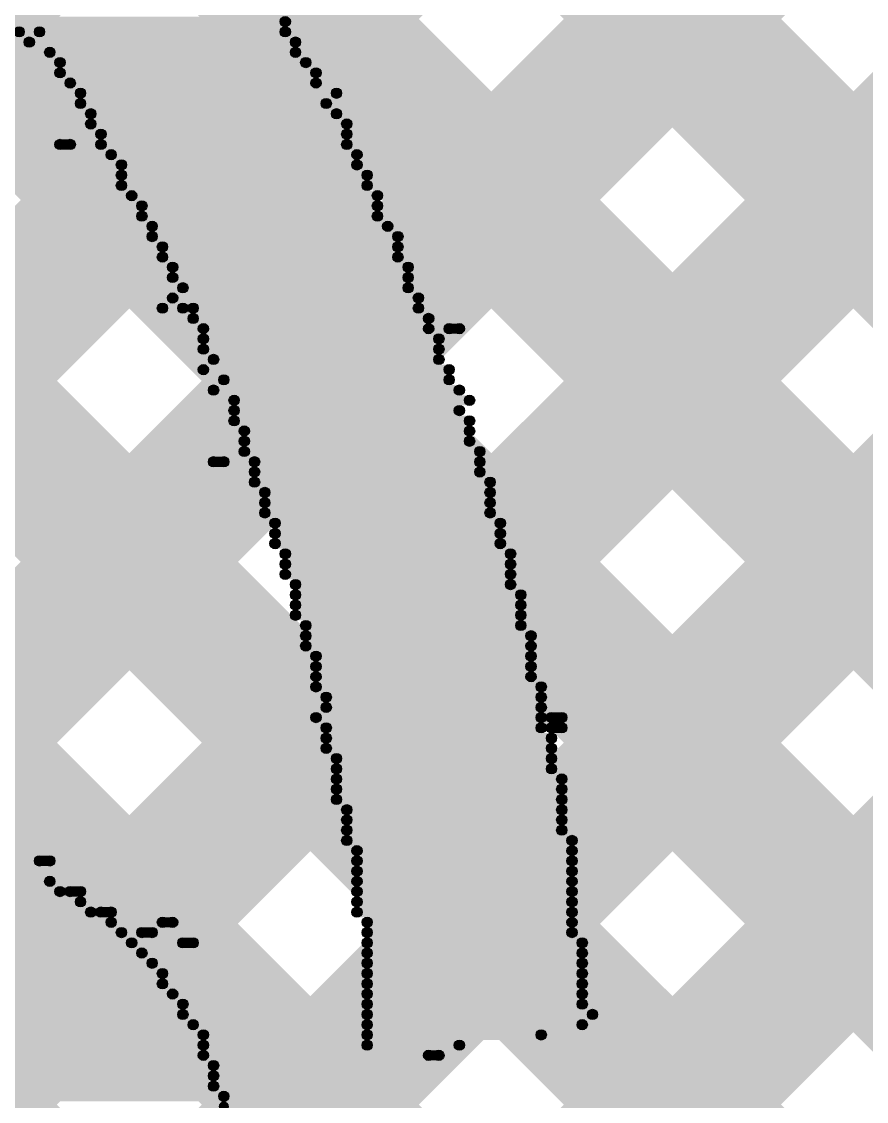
# Model space of a CAD drawing. Header units: millimetres. Extents: x 0 to 212, y 0 to 213.
# Drawn here: x 1.9942 to 2.0768, y 0.796 to 0.9015 of the extents above; entities that cross this region are included whole.
import ezdxf

# ---------------------------------------------------------------- set-up
doc = ezdxf.new("R2010")
doc.units = ezdxf.units.MM
doc.header["$MEASUREMENT"] = 0
for name, color, linetype in [('BottomLayer', 5, 'Continuous'), ('TopLayer', 1, 'Continuous'), ('TopOverlay', 2, 'Continuous')]:
    doc.layers.add(name, color=color, linetype=linetype)

msp = doc.modelspace()

# ---------------------------------------------------------------- hatches: boundary and pattern name
at = {"layer": 'BottomLayer'}
for points in [[(1.75137, 0.47867), (1.74077, 0.48928), (2.48392, 1.23243), (2.49453, 1.22183)], [(1.7427, 1.17092), (1.7533, 1.18153), (2.46782, 0.46701), (2.45722, 0.4564)], [(1.77919, 1.16979), (1.78979, 1.1804), (2.4855, 0.48469), (2.47489, 0.47408)], [(1.7427, 1.13557), (1.7533, 1.14617), (2.45015, 0.44933), (2.43954, 0.43872)], [(1.7533, 0.58667), (1.7427, 0.59727), (2.29034, 1.14492), (2.30095, 1.13431)], [(1.7533, 0.62202), (1.7427, 0.63263), (2.25393, 1.14386), (2.26454, 1.13326)], [(1.7533, 0.55131), (1.7427, 0.56192), (2.3245, 1.14372), (2.3351, 1.13311)], [(1.7533, 0.51596), (1.7427, 0.52656), (2.35883, 1.1427), (2.36944, 1.13209)], [(1.7533, 0.65738), (1.7427, 0.66798), (2.2166, 1.14188), (2.2272, 1.13128)], [(1.7427, 1.10021), (1.7533, 1.11082), (2.43247, 0.43165), (2.42186, 0.42105)], [(1.7427, 1.06486), (1.7533, 1.07546), (2.41479, 0.41397), (2.40418, 0.40337)], [(1.7427, 1.0295), (1.7533, 1.04011), (2.39711, 0.3963), (2.38651, 0.38569)]]:
    msp.add_hatch(color=5, dxfattribs=at).paths.add_polyline_path(points)
at = {"layer": 'TopLayer'}
for points in [[(1.25722, -0.01548), (1.24661, -0.00488), (2.48392, 1.23243), (2.49453, 1.22183)], [(1.8223, 0.65567), (1.8117, 0.66627), (2.29034, 1.14492), (2.30095, 1.13431)], [(1.8223, 0.69102), (1.8117, 0.70163), (2.25393, 1.14386), (2.26454, 1.13326)], [(1.8223, 0.62031), (1.8117, 0.63092), (2.3245, 1.14372), (2.3351, 1.13311)], [(1.22186, -0.01548), (1.21126, -0.00488), (2.35883, 1.1427), (2.36944, 1.13209)], [(1.8223, 0.72638), (1.8117, 0.73698), (2.2166, 1.14188), (2.2272, 1.13128)], [(1.92208, 1.02689), (1.93269, 1.0375), (2.5423, 0.42788), (2.5317, 0.41728)], [(1.9044, 1.00922), (1.91501, 1.01982), (2.5423, 0.39253), (2.5317, 0.38192)], [(1.88672, 0.99154), (1.89733, 1.00215), (2.5423, 0.35717), (2.5317, 0.34657)], [(1.86905, 0.97386), (1.87965, 0.98447), (2.5423, 0.32182), (2.5317, 0.31121)], [(1.85137, 0.95618), (1.86197, 0.96679), (2.5423, 0.28646), (2.5317, 0.27586)], [(1.83369, 0.93851), (1.8443, 0.94911), (2.5423, 0.25111), (2.5317, 0.2405)]]:
    msp.add_hatch(color=1, dxfattribs=at).paths.add_polyline_path(points)
at = {"layer": 'TopOverlay'}
for points in [[(1.854, 0.90102), (1.854, 0.90202), (2.02, 0.90202), (2.02, 0.90102)], [(1.996, 0.90002), (1.996, 0.90102), (2.02, 0.90102), (2.02, 0.90002)], [(1.995, 0.89902), (1.995, 0.90002), (2.021, 0.90002), (2.021, 0.89902)], [(1.997, 0.89802), (1.997, 0.89902), (2.021, 0.89902), (2.021, 0.89802)], [(1.998, 0.89702), (1.998, 0.89802), (2.022, 0.89802), (2.022, 0.89702)], [(1.998, 0.89602), (1.998, 0.89702), (2.023, 0.89702), (2.023, 0.89602)], [(1.999, 0.89502), (1.999, 0.89602), (2.023, 0.89602), (2.023, 0.89502)], [(2, 0.89402), (2, 0.89502), (2.025, 0.89502), (2.025, 0.89402)], [(2, 0.89302), (2, 0.89402), (2.024, 0.89402), (2.024, 0.89302)], [(2.001, 0.89202), (2.001, 0.89302), (2.025, 0.89302), (2.025, 0.89202)], [(2.001, 0.89102), (2.001, 0.89202), (2.026, 0.89202), (2.026, 0.89102)], [(2.002, 0.89002), (2.002, 0.89102), (2.026, 0.89102), (2.026, 0.89002)], [(1.998, 0.88902), (1.998, 0.89002), (1.999, 0.89002), (1.999, 0.88902)], [(2.002, 0.88902), (2.002, 0.89002), (2.026, 0.89002), (2.026, 0.88902)], [(2.003, 0.88802), (2.003, 0.88902), (2.027, 0.88902), (2.027, 0.88802)], [(2.004, 0.88702), (2.004, 0.88802), (2.027, 0.88802), (2.027, 0.88702)], [(2.004, 0.88602), (2.004, 0.88702), (2.028, 0.88702), (2.028, 0.88602)], [(2.004, 0.88502), (2.004, 0.88602), (2.028, 0.88602), (2.028, 0.88502)], [(2.005, 0.88402), (2.005, 0.88502), (2.029, 0.88502), (2.029, 0.88402)], [(2.006, 0.88302), (2.006, 0.88402), (2.029, 0.88402), (2.029, 0.88302)], [(2.006, 0.88202), (2.006, 0.88302), (2.029, 0.88302), (2.029, 0.88202)], [(2.007, 0.88102), (2.007, 0.88202), (2.03, 0.88202), (2.03, 0.88102)], [(2.007, 0.88002), (2.007, 0.88102), (2.031, 0.88102), (2.031, 0.88002)], [(2.008, 0.87902), (2.008, 0.88002), (2.031, 0.88002), (2.031, 0.87902)], [(2.008, 0.87802), (2.008, 0.87902), (2.031, 0.87902), (2.031, 0.87802)], [(2.009, 0.87702), (2.009, 0.87802), (2.032, 0.87802), (2.032, 0.87702)], [(2.009, 0.87602), (2.009, 0.87702), (2.032, 0.87702), (2.032, 0.87602)], [(2.01, 0.87502), (2.01, 0.87602), (2.032, 0.87602), (2.032, 0.87502)], [(2.009, 0.87402), (2.009, 0.87502), (2.033, 0.87502), (2.033, 0.87402)], [(2.008, 0.87302), (2.008, 0.87402), (2.01, 0.87402), (2.01, 0.87302)], [(2.011, 0.87302), (2.011, 0.87402), (2.033, 0.87402), (2.033, 0.87302)], [(2.011, 0.87202), (2.011, 0.87302), (2.034, 0.87302), (2.034, 0.87202)], [(2.012, 0.87102), (2.012, 0.87202), (2.034, 0.87202), (2.034, 0.87102)], [(2.036, 0.87102), (2.036, 0.87202), (2.037, 0.87202), (2.037, 0.87102)], [(2.012, 0.87002), (2.012, 0.87102), (2.035, 0.87102), (2.035, 0.87002)], [(2.012, 0.86902), (2.012, 0.87002), (2.035, 0.87002), (2.035, 0.86902)], [(2.013, 0.86802), (2.013, 0.86902), (2.035, 0.86902), (2.035, 0.86802)], [(2.012, 0.86702), (2.012, 0.86802), (2.036, 0.86802), (2.036, 0.86702)], [(2.014, 0.86602), (2.014, 0.86702), (2.036, 0.86702), (2.036, 0.86602)], [(2.013, 0.86502), (2.013, 0.86602), (2.037, 0.86602), (2.037, 0.86502)], [(2.015, 0.86402), (2.015, 0.86502), (2.038, 0.86502), (2.038, 0.86402)], [(2.015, 0.86302), (2.015, 0.86402), (2.037, 0.86402), (2.037, 0.86302)], [(2.015, 0.86202), (2.015, 0.86302), (2.038, 0.86302), (2.038, 0.86202)], [(2.016, 0.86102), (2.016, 0.86202), (2.038, 0.86202), (2.038, 0.86102)], [(2.016, 0.86002), (2.016, 0.86102), (2.038, 0.86102), (2.038, 0.86002)], [(2.016, 0.85902), (2.016, 0.86002), (2.039, 0.86002), (2.039, 0.85902)], [(2.013, 0.85802), (2.013, 0.85902), (2.014, 0.85902), (2.014, 0.85802)], [(2.017, 0.85802), (2.017, 0.85902), (2.039, 0.85902), (2.039, 0.85802)], [(2.017, 0.85702), (2.017, 0.85802), (2.039, 0.85802), (2.039, 0.85702)], [(2.017, 0.85602), (2.017, 0.85702), (2.04, 0.85702), (2.04, 0.85602)], [(2.018, 0.85502), (2.018, 0.85602), (2.04, 0.85602), (2.04, 0.85502)], [(2.018, 0.85402), (2.018, 0.85502), (2.04, 0.85502), (2.04, 0.85402)], [(2.018, 0.85302), (2.018, 0.85402), (2.04, 0.85402), (2.04, 0.85302)], [(2.019, 0.85202), (2.019, 0.85302), (2.041, 0.85302), (2.041, 0.85202)], [(2.019, 0.85102), (2.019, 0.85202), (2.041, 0.85202), (2.041, 0.85102)], [(2.019, 0.85002), (2.019, 0.85102), (2.041, 0.85102), (2.041, 0.85002)], [(2.02, 0.84902), (2.02, 0.85002), (2.042, 0.85002), (2.042, 0.84902)], [(2.02, 0.84802), (2.02, 0.84902), (2.042, 0.84902), (2.042, 0.84802)], [(2.02, 0.84702), (2.02, 0.84802), (2.042, 0.84802), (2.042, 0.84702)], [(2.021, 0.84602), (2.021, 0.84702), (2.042, 0.84702), (2.042, 0.84602)], [(2.021, 0.84502), (2.021, 0.84602), (2.043, 0.84602), (2.043, 0.84502)], [(2.021, 0.84402), (2.021, 0.84502), (2.043, 0.84502), (2.043, 0.84402)], [(2.021, 0.84302), (2.021, 0.84402), (2.043, 0.84402), (2.043, 0.84302)], [(2.022, 0.84202), (2.022, 0.84302), (2.043, 0.84302), (2.043, 0.84202)], [(2.022, 0.84102), (2.022, 0.84202), (2.044, 0.84202), (2.044, 0.84102)], [(2.022, 0.84002), (2.022, 0.84102), (2.044, 0.84102), (2.044, 0.84002)], [(2.023, 0.83902), (2.023, 0.84002), (2.044, 0.84002), (2.044, 0.83902)], [(2.023, 0.83802), (2.023, 0.83902), (2.044, 0.83902), (2.044, 0.83802)], [(2.023, 0.83702), (2.023, 0.83802), (2.044, 0.83802), (2.044, 0.83702)], [(2.023, 0.83602), (2.023, 0.83702), (2.045, 0.83702), (2.045, 0.83602)], [(2.024, 0.83502), (2.024, 0.83602), (2.045, 0.83602), (2.045, 0.83502)], [(2.024, 0.83402), (2.024, 0.83502), (2.045, 0.83502), (2.045, 0.83402)], [(2.023, 0.83302), (2.023, 0.83402), (2.045, 0.83402), (2.045, 0.83302)], [(2.046, 0.83302), (2.046, 0.83402), (2.047, 0.83402), (2.047, 0.83302)], [(2.024, 0.83202), (2.024, 0.83302), (2.045, 0.83302), (2.045, 0.83202)], [(2.046, 0.83202), (2.046, 0.83302), (2.047, 0.83302), (2.047, 0.83202)], [(2.024, 0.83102), (2.024, 0.83202), (2.046, 0.83202), (2.046, 0.83102)], [(2.024, 0.83002), (2.024, 0.83102), (2.046, 0.83102), (2.046, 0.83002)], [(2.025, 0.82902), (2.025, 0.83002), (2.046, 0.83002), (2.046, 0.82902)], [(2.025, 0.82802), (2.025, 0.82902), (2.046, 0.82902), (2.046, 0.82802)], [(2.025, 0.82702), (2.025, 0.82802), (2.047, 0.82802), (2.047, 0.82702)], [(2.025, 0.82602), (2.025, 0.82702), (2.047, 0.82702), (2.047, 0.82602)], [(2.025, 0.82502), (2.025, 0.82602), (2.047, 0.82602), (2.047, 0.82502)], [(2.026, 0.82402), (2.026, 0.82502), (2.047, 0.82502), (2.047, 0.82402)], [(2.026, 0.82302), (2.026, 0.82402), (2.047, 0.82402), (2.047, 0.82302)], [(2.026, 0.82202), (2.026, 0.82302), (2.047, 0.82302), (2.047, 0.82202)], [(2.026, 0.82102), (2.026, 0.82202), (2.048, 0.82202), (2.048, 0.82102)], [(2.027, 0.82002), (2.027, 0.82102), (2.048, 0.82102), (2.048, 0.82002)], [(1.996, 0.81902), (1.996, 0.82002), (1.997, 0.82002), (1.997, 0.81902)], [(2.027, 0.81902), (2.027, 0.82002), (2.048, 0.82002), (2.048, 0.81902)], [(2.027, 0.81802), (2.027, 0.81902), (2.048, 0.81902), (2.048, 0.81802)], [(1.902, 0.81702), (1.902, 0.81802), (1.997, 0.81802), (1.997, 0.81702)], [(2.027, 0.81702), (2.027, 0.81802), (2.048, 0.81802), (2.048, 0.81702)], [(1.902, 0.81602), (1.902, 0.81702), (1.998, 0.81702), (1.998, 0.81602)], [(1.999, 0.81602), (1.999, 0.81702), (2, 0.81702), (2, 0.81602)], [(2.027, 0.81602), (2.027, 0.81702), (2.048, 0.81702), (2.048, 0.81602)], [(1.902, 0.81502), (1.902, 0.81602), (2, 0.81602), (2, 0.81502)], [(2.027, 0.81502), (2.027, 0.81602), (2.048, 0.81602), (2.048, 0.81502)], [(1.902, 0.81402), (1.902, 0.81502), (2.001, 0.81502), (2.001, 0.81402)], [(2.002, 0.81402), (2.002, 0.81502), (2.003, 0.81502), (2.003, 0.81402)], [(2.027, 0.81402), (2.027, 0.81502), (2.048, 0.81502), (2.048, 0.81402)], [(1.902, 0.81302), (1.902, 0.81402), (2.003, 0.81402), (2.003, 0.81302)], [(2.008, 0.81302), (2.008, 0.81402), (2.009, 0.81402), (2.009, 0.81302)], [(2.028, 0.81302), (2.028, 0.81402), (2.048, 0.81402), (2.048, 0.81302)], [(1.902, 0.81202), (1.902, 0.81302), (2.004, 0.81302), (2.004, 0.81202)], [(2.006, 0.81202), (2.006, 0.81302), (2.007, 0.81302), (2.007, 0.81202)], [(2.028, 0.81202), (2.028, 0.81302), (2.048, 0.81302), (2.048, 0.81202)], [(1.902, 0.81102), (1.902, 0.81202), (2.005, 0.81202), (2.005, 0.81102)], [(2.01, 0.81102), (2.01, 0.81202), (2.011, 0.81202), (2.011, 0.81102)], [(2.028, 0.81102), (2.028, 0.81202), (2.049, 0.81202), (2.049, 0.81102)], [(1.902, 0.81002), (1.902, 0.81102), (2.006, 0.81102), (2.006, 0.81002)], [(2.028, 0.81002), (2.028, 0.81102), (2.049, 0.81102), (2.049, 0.81002)], [(1.902, 0.80902), (1.902, 0.81002), (2.007, 0.81002), (2.007, 0.80902)], [(2.028, 0.80902), (2.028, 0.81002), (2.049, 0.81002), (2.049, 0.80902)], [(1.902, 0.80802), (1.902, 0.80902), (2.008, 0.80902), (2.008, 0.80802)], [(2.028, 0.80802), (2.028, 0.80902), (2.049, 0.80902), (2.049, 0.80802)], [(1.902, 0.80702), (1.902, 0.80802), (2.008, 0.80802), (2.008, 0.80702)], [(2.028, 0.80702), (2.028, 0.80802), (2.049, 0.80802), (2.049, 0.80702)], [(1.902, 0.80602), (1.902, 0.80702), (2.009, 0.80702), (2.009, 0.80602)], [(1.902, 0.80502), (1.902, 0.80602), (2.01, 0.80602), (2.01, 0.80502)], [(2.028, 0.80602), (2.028, 0.80702), (2.049, 0.80702), (2.049, 0.80602)], [(2.028, 0.80502), (2.028, 0.80602), (2.049, 0.80602), (2.049, 0.80502)], [(1.902, 0.80402), (1.902, 0.80502), (2.01, 0.80502), (2.01, 0.80402)], [(2.028, 0.80402), (2.028, 0.80502), (2.05, 0.80502), (2.05, 0.80402)], [(1.902, 0.80302), (1.902, 0.80402), (2.011, 0.80402), (2.011, 0.80302)], [(2.028, 0.80302), (2.028, 0.80402), (2.049, 0.80402), (2.049, 0.80302)], [(1.902, 0.80202), (1.902, 0.80302), (2.012, 0.80302), (2.012, 0.80202)], [(2.028, 0.80202), (2.028, 0.80302), (2.045, 0.80302), (2.045, 0.80202)], [(1.902, 0.80102), (1.902, 0.80202), (2.012, 0.80202), (2.012, 0.80102)], [(2.028, 0.80102), (2.028, 0.80202), (2.037, 0.80202), (2.037, 0.80102)], [(1.902, 0.80002), (1.902, 0.80102), (2.012, 0.80102), (2.012, 0.80002)], [(2.034, 0.80002), (2.034, 0.80102), (2.035, 0.80102), (2.035, 0.80002)], [(1.902, 0.79902), (1.902, 0.80002), (2.013, 0.80002), (2.013, 0.79902)], [(1.902, 0.79802), (1.902, 0.79902), (2.013, 0.79902), (2.013, 0.79802)], [(1.902, 0.79702), (1.902, 0.79802), (2.013, 0.79802), (2.013, 0.79702)], [(1.902, 0.79602), (1.902, 0.79702), (2.014, 0.79702), (2.014, 0.79602)]]:
    msp.add_hatch(color=2, dxfattribs=at).paths.add_polyline_path(points)
h = msp.add_hatch(color=2, dxfattribs=at)
edge = h.paths.add_edge_path()
edge.add_arc((1.994, 0.90052), 0.0005, 0, 360)
h = msp.add_hatch(color=2, dxfattribs=at)
edge = h.paths.add_edge_path()
edge.add_arc((1.996, 0.90052), 0.0005, 0, 360)
h = msp.add_hatch(color=2, dxfattribs=at)
edge = h.paths.add_edge_path()
edge.add_arc((2.02, 0.90152), 0.0005, 0, 360)
h = msp.add_hatch(color=2, dxfattribs=at)
edge = h.paths.add_edge_path()
edge.add_arc((2.02, 0.90052), 0.0005, 0, 360)
h = msp.add_hatch(color=2, dxfattribs=at)
edge = h.paths.add_edge_path()
edge.add_arc((1.995, 0.89952), 0.0005, 0, 360)
h = msp.add_hatch(color=2, dxfattribs=at)
edge = h.paths.add_edge_path()
edge.add_arc((2.021, 0.89952), 0.0005, 0, 360)
h = msp.add_hatch(color=2, dxfattribs=at)
edge = h.paths.add_edge_path()
edge.add_arc((1.997, 0.89852), 0.0005, 0, 360)
h = msp.add_hatch(color=2, dxfattribs=at)
edge = h.paths.add_edge_path()
edge.add_arc((2.021, 0.89852), 0.0005, 0, 360)
h = msp.add_hatch(color=2, dxfattribs=at)
edge = h.paths.add_edge_path()
edge.add_arc((1.998, 0.89752), 0.0005, 0, 360)
h = msp.add_hatch(color=2, dxfattribs=at)
edge = h.paths.add_edge_path()
edge.add_arc((2.022, 0.89752), 0.0005, 0, 360)
h = msp.add_hatch(color=2, dxfattribs=at)
edge = h.paths.add_edge_path()
edge.add_arc((1.998, 0.89652), 0.0005, 0, 360)
h = msp.add_hatch(color=2, dxfattribs=at)
edge = h.paths.add_edge_path()
edge.add_arc((2.023, 0.89652), 0.0005, 0, 360)
h = msp.add_hatch(color=2, dxfattribs=at)
edge = h.paths.add_edge_path()
edge.add_arc((1.999, 0.89552), 0.0005, 0, 360)
h = msp.add_hatch(color=2, dxfattribs=at)
edge = h.paths.add_edge_path()
edge.add_arc((2.023, 0.89552), 0.0005, 0, 360)
h = msp.add_hatch(color=2, dxfattribs=at)
edge = h.paths.add_edge_path()
edge.add_arc((2, 0.89452), 0.0005, 0, 360)
h = msp.add_hatch(color=2, dxfattribs=at)
edge = h.paths.add_edge_path()
edge.add_arc((2.025, 0.89452), 0.0005, 0, 360)
h = msp.add_hatch(color=2, dxfattribs=at)
edge = h.paths.add_edge_path()
edge.add_arc((2, 0.89352), 0.0005, 0, 360)
h = msp.add_hatch(color=2, dxfattribs=at)
edge = h.paths.add_edge_path()
edge.add_arc((2.024, 0.89352), 0.0005, 0, 360)
h = msp.add_hatch(color=2, dxfattribs=at)
edge = h.paths.add_edge_path()
edge.add_arc((2.001, 0.89252), 0.0005, 0, 360)
h = msp.add_hatch(color=2, dxfattribs=at)
edge = h.paths.add_edge_path()
edge.add_arc((2.025, 0.89252), 0.0005, 0, 360)
h = msp.add_hatch(color=2, dxfattribs=at)
edge = h.paths.add_edge_path()
edge.add_arc((2.001, 0.89152), 0.0005, 0, 360)
h = msp.add_hatch(color=2, dxfattribs=at)
edge = h.paths.add_edge_path()
edge.add_arc((2.026, 0.89152), 0.0005, 0, 360)
h = msp.add_hatch(color=2, dxfattribs=at)
edge = h.paths.add_edge_path()
edge.add_arc((2.002, 0.89052), 0.0005, 0, 360)
h = msp.add_hatch(color=2, dxfattribs=at)
edge = h.paths.add_edge_path()
edge.add_arc((2.026, 0.89052), 0.0005, 0, 360)
h = msp.add_hatch(color=2, dxfattribs=at)
edge = h.paths.add_edge_path()
edge.add_arc((1.998, 0.88952), 0.0005, 0, 360)
h = msp.add_hatch(color=2, dxfattribs=at)
edge = h.paths.add_edge_path()
edge.add_arc((1.999, 0.88952), 0.0005, 0, 360)
h = msp.add_hatch(color=2, dxfattribs=at)
edge = h.paths.add_edge_path()
edge.add_arc((2.002, 0.88952), 0.0005, 0, 360)
h = msp.add_hatch(color=2, dxfattribs=at)
edge = h.paths.add_edge_path()
edge.add_arc((2.026, 0.88952), 0.0005, 0, 360)
h = msp.add_hatch(color=2, dxfattribs=at)
edge = h.paths.add_edge_path()
edge.add_arc((2.003, 0.88852), 0.0005, 0, 360)
h = msp.add_hatch(color=2, dxfattribs=at)
edge = h.paths.add_edge_path()
edge.add_arc((2.027, 0.88852), 0.0005, 0, 360)
h = msp.add_hatch(color=2, dxfattribs=at)
edge = h.paths.add_edge_path()
edge.add_arc((2.004, 0.88752), 0.0005, 0, 360)
h = msp.add_hatch(color=2, dxfattribs=at)
edge = h.paths.add_edge_path()
edge.add_arc((2.027, 0.88752), 0.0005, 0, 360)
h = msp.add_hatch(color=2, dxfattribs=at)
edge = h.paths.add_edge_path()
edge.add_arc((2.004, 0.88652), 0.0005, 0, 360)
h = msp.add_hatch(color=2, dxfattribs=at)
edge = h.paths.add_edge_path()
edge.add_arc((2.028, 0.88652), 0.0005, 0, 360)
h = msp.add_hatch(color=2, dxfattribs=at)
edge = h.paths.add_edge_path()
edge.add_arc((2.004, 0.88552), 0.0005, 0, 360)
h = msp.add_hatch(color=2, dxfattribs=at)
edge = h.paths.add_edge_path()
edge.add_arc((2.028, 0.88552), 0.0005, 0, 360)
h = msp.add_hatch(color=2, dxfattribs=at)
edge = h.paths.add_edge_path()
edge.add_arc((2.005, 0.88452), 0.0005, 0, 360)
h = msp.add_hatch(color=2, dxfattribs=at)
edge = h.paths.add_edge_path()
edge.add_arc((2.029, 0.88452), 0.0005, 0, 360)
h = msp.add_hatch(color=2, dxfattribs=at)
edge = h.paths.add_edge_path()
edge.add_arc((2.006, 0.88352), 0.0005, 0, 360)
h = msp.add_hatch(color=2, dxfattribs=at)
edge = h.paths.add_edge_path()
edge.add_arc((2.029, 0.88352), 0.0005, 0, 360)
h = msp.add_hatch(color=2, dxfattribs=at)
edge = h.paths.add_edge_path()
edge.add_arc((2.006, 0.88252), 0.0005, 0, 360)
h = msp.add_hatch(color=2, dxfattribs=at)
edge = h.paths.add_edge_path()
edge.add_arc((2.007, 0.88152), 0.0005, 0, 360)
h = msp.add_hatch(color=2, dxfattribs=at)
edge = h.paths.add_edge_path()
edge.add_arc((2.029, 0.88252), 0.0005, 0, 360)
h = msp.add_hatch(color=2, dxfattribs=at)
edge = h.paths.add_edge_path()
edge.add_arc((2.03, 0.88152), 0.0005, 0, 360)
h = msp.add_hatch(color=2, dxfattribs=at)
edge = h.paths.add_edge_path()
edge.add_arc((2.007, 0.88052), 0.0005, 0, 360)
h = msp.add_hatch(color=2, dxfattribs=at)
edge = h.paths.add_edge_path()
edge.add_arc((2.031, 0.88052), 0.0005, 0, 360)
h = msp.add_hatch(color=2, dxfattribs=at)
edge = h.paths.add_edge_path()
edge.add_arc((2.008, 0.87952), 0.0005, 0, 360)
h = msp.add_hatch(color=2, dxfattribs=at)
edge = h.paths.add_edge_path()
edge.add_arc((2.031, 0.87952), 0.0005, 0, 360)
h = msp.add_hatch(color=2, dxfattribs=at)
edge = h.paths.add_edge_path()
edge.add_arc((2.008, 0.87852), 0.0005, 0, 360)
h = msp.add_hatch(color=2, dxfattribs=at)
edge = h.paths.add_edge_path()
edge.add_arc((2.031, 0.87852), 0.0005, 0, 360)
h = msp.add_hatch(color=2, dxfattribs=at)
edge = h.paths.add_edge_path()
edge.add_arc((2.009, 0.87752), 0.0005, 0, 360)
h = msp.add_hatch(color=2, dxfattribs=at)
edge = h.paths.add_edge_path()
edge.add_arc((2.032, 0.87752), 0.0005, 0, 360)
h = msp.add_hatch(color=2, dxfattribs=at)
edge = h.paths.add_edge_path()
edge.add_arc((2.009, 0.87652), 0.0005, 0, 360)
h = msp.add_hatch(color=2, dxfattribs=at)
edge = h.paths.add_edge_path()
edge.add_arc((2.032, 0.87652), 0.0005, 0, 360)
h = msp.add_hatch(color=2, dxfattribs=at)
edge = h.paths.add_edge_path()
edge.add_arc((2.01, 0.87552), 0.0005, 0, 360)
h = msp.add_hatch(color=2, dxfattribs=at)
edge = h.paths.add_edge_path()
edge.add_arc((2.032, 0.87552), 0.0005, 0, 360)
h = msp.add_hatch(color=2, dxfattribs=at)
edge = h.paths.add_edge_path()
edge.add_arc((2.009, 0.87452), 0.0005, 0, 360)
h = msp.add_hatch(color=2, dxfattribs=at)
edge = h.paths.add_edge_path()
edge.add_arc((2.033, 0.87452), 0.0005, 0, 360)
h = msp.add_hatch(color=2, dxfattribs=at)
edge = h.paths.add_edge_path()
edge.add_arc((2.008, 0.87352), 0.0005, 0, 360)
h = msp.add_hatch(color=2, dxfattribs=at)
edge = h.paths.add_edge_path()
edge.add_arc((2.01, 0.87352), 0.0005, 0, 360)
h = msp.add_hatch(color=2, dxfattribs=at)
edge = h.paths.add_edge_path()
edge.add_arc((2.011, 0.87352), 0.0005, 0, 360)
h = msp.add_hatch(color=2, dxfattribs=at)
edge = h.paths.add_edge_path()
edge.add_arc((2.033, 0.87352), 0.0005, 0, 360)
h = msp.add_hatch(color=2, dxfattribs=at)
edge = h.paths.add_edge_path()
edge.add_arc((2.011, 0.87252), 0.0005, 0, 360)
h = msp.add_hatch(color=2, dxfattribs=at)
edge = h.paths.add_edge_path()
edge.add_arc((2.034, 0.87252), 0.0005, 0, 360)
h = msp.add_hatch(color=2, dxfattribs=at)
edge = h.paths.add_edge_path()
edge.add_arc((2.012, 0.87152), 0.0005, 0, 360)
h = msp.add_hatch(color=2, dxfattribs=at)
edge = h.paths.add_edge_path()
edge.add_arc((2.034, 0.87152), 0.0005, 0, 360)
h = msp.add_hatch(color=2, dxfattribs=at)
edge = h.paths.add_edge_path()
edge.add_arc((2.036, 0.87152), 0.0005, 0, 360)
h = msp.add_hatch(color=2, dxfattribs=at)
edge = h.paths.add_edge_path()
edge.add_arc((2.037, 0.87152), 0.0005, 0, 360)
h = msp.add_hatch(color=2, dxfattribs=at)
edge = h.paths.add_edge_path()
edge.add_arc((2.012, 0.87052), 0.0005, 0, 360)
h = msp.add_hatch(color=2, dxfattribs=at)
edge = h.paths.add_edge_path()
edge.add_arc((2.035, 0.87052), 0.0005, 0, 360)
h = msp.add_hatch(color=2, dxfattribs=at)
edge = h.paths.add_edge_path()
edge.add_arc((2.012, 0.86952), 0.0005, 0, 360)
h = msp.add_hatch(color=2, dxfattribs=at)
edge = h.paths.add_edge_path()
edge.add_arc((2.035, 0.86952), 0.0005, 0, 360)
h = msp.add_hatch(color=2, dxfattribs=at)
edge = h.paths.add_edge_path()
edge.add_arc((2.013, 0.86852), 0.0005, 0, 360)
h = msp.add_hatch(color=2, dxfattribs=at)
edge = h.paths.add_edge_path()
edge.add_arc((2.035, 0.86852), 0.0005, 0, 360)
h = msp.add_hatch(color=2, dxfattribs=at)
edge = h.paths.add_edge_path()
edge.add_arc((2.012, 0.86752), 0.0005, 0, 360)
h = msp.add_hatch(color=2, dxfattribs=at)
edge = h.paths.add_edge_path()
edge.add_arc((2.036, 0.86752), 0.0005, 0, 360)
h = msp.add_hatch(color=2, dxfattribs=at)
edge = h.paths.add_edge_path()
edge.add_arc((2.014, 0.86652), 0.0005, 0, 360)
h = msp.add_hatch(color=2, dxfattribs=at)
edge = h.paths.add_edge_path()
edge.add_arc((2.036, 0.86652), 0.0005, 0, 360)
h = msp.add_hatch(color=2, dxfattribs=at)
edge = h.paths.add_edge_path()
edge.add_arc((2.013, 0.86552), 0.0005, 0, 360)
h = msp.add_hatch(color=2, dxfattribs=at)
edge = h.paths.add_edge_path()
edge.add_arc((2.037, 0.86552), 0.0005, 0, 360)
h = msp.add_hatch(color=2, dxfattribs=at)
edge = h.paths.add_edge_path()
edge.add_arc((2.015, 0.86452), 0.0005, 0, 360)
h = msp.add_hatch(color=2, dxfattribs=at)
edge = h.paths.add_edge_path()
edge.add_arc((2.038, 0.86452), 0.0005, 0, 360)
h = msp.add_hatch(color=2, dxfattribs=at)
edge = h.paths.add_edge_path()
edge.add_arc((2.015, 0.86352), 0.0005, 0, 360)
h = msp.add_hatch(color=2, dxfattribs=at)
edge = h.paths.add_edge_path()
edge.add_arc((2.015, 0.86252), 0.0005, 0, 360)
h = msp.add_hatch(color=2, dxfattribs=at)
edge = h.paths.add_edge_path()
edge.add_arc((2.037, 0.86352), 0.0005, 0, 360)
h = msp.add_hatch(color=2, dxfattribs=at)
edge = h.paths.add_edge_path()
edge.add_arc((2.038, 0.86252), 0.0005, 0, 360)
h = msp.add_hatch(color=2, dxfattribs=at)
edge = h.paths.add_edge_path()
edge.add_arc((2.016, 0.86152), 0.0005, 0, 360)
h = msp.add_hatch(color=2, dxfattribs=at)
edge = h.paths.add_edge_path()
edge.add_arc((2.038, 0.86152), 0.0005, 0, 360)
h = msp.add_hatch(color=2, dxfattribs=at)
edge = h.paths.add_edge_path()
edge.add_arc((2.016, 0.86052), 0.0005, 0, 360)
h = msp.add_hatch(color=2, dxfattribs=at)
edge = h.paths.add_edge_path()
edge.add_arc((2.038, 0.86052), 0.0005, 0, 360)
h = msp.add_hatch(color=2, dxfattribs=at)
edge = h.paths.add_edge_path()
edge.add_arc((2.016, 0.85952), 0.0005, 0, 360)
h = msp.add_hatch(color=2, dxfattribs=at)
edge = h.paths.add_edge_path()
edge.add_arc((2.039, 0.85952), 0.0005, 0, 360)
h = msp.add_hatch(color=2, dxfattribs=at)
edge = h.paths.add_edge_path()
edge.add_arc((2.013, 0.85852), 0.0005, 0, 360)
h = msp.add_hatch(color=2, dxfattribs=at)
edge = h.paths.add_edge_path()
edge.add_arc((2.014, 0.85852), 0.0005, 0, 360)
h = msp.add_hatch(color=2, dxfattribs=at)
edge = h.paths.add_edge_path()
edge.add_arc((2.017, 0.85852), 0.0005, 0, 360)
h = msp.add_hatch(color=2, dxfattribs=at)
edge = h.paths.add_edge_path()
edge.add_arc((2.039, 0.85852), 0.0005, 0, 360)
h = msp.add_hatch(color=2, dxfattribs=at)
edge = h.paths.add_edge_path()
edge.add_arc((2.017, 0.85752), 0.0005, 0, 360)
h = msp.add_hatch(color=2, dxfattribs=at)
edge = h.paths.add_edge_path()
edge.add_arc((2.039, 0.85752), 0.0005, 0, 360)
h = msp.add_hatch(color=2, dxfattribs=at)
edge = h.paths.add_edge_path()
edge.add_arc((2.017, 0.85652), 0.0005, 0, 360)
h = msp.add_hatch(color=2, dxfattribs=at)
edge = h.paths.add_edge_path()
edge.add_arc((2.04, 0.85652), 0.0005, 0, 360)
h = msp.add_hatch(color=2, dxfattribs=at)
edge = h.paths.add_edge_path()
edge.add_arc((2.018, 0.85552), 0.0005, 0, 360)
h = msp.add_hatch(color=2, dxfattribs=at)
edge = h.paths.add_edge_path()
edge.add_arc((2.04, 0.85552), 0.0005, 0, 360)
h = msp.add_hatch(color=2, dxfattribs=at)
edge = h.paths.add_edge_path()
edge.add_arc((2.018, 0.85452), 0.0005, 0, 360)
h = msp.add_hatch(color=2, dxfattribs=at)
edge = h.paths.add_edge_path()
edge.add_arc((2.04, 0.85452), 0.0005, 0, 360)
h = msp.add_hatch(color=2, dxfattribs=at)
edge = h.paths.add_edge_path()
edge.add_arc((2.018, 0.85352), 0.0005, 0, 360)
h = msp.add_hatch(color=2, dxfattribs=at)
edge = h.paths.add_edge_path()
edge.add_arc((2.04, 0.85352), 0.0005, 0, 360)
h = msp.add_hatch(color=2, dxfattribs=at)
edge = h.paths.add_edge_path()
edge.add_arc((2.019, 0.85252), 0.0005, 0, 360)
h = msp.add_hatch(color=2, dxfattribs=at)
edge = h.paths.add_edge_path()
edge.add_arc((2.041, 0.85252), 0.0005, 0, 360)
h = msp.add_hatch(color=2, dxfattribs=at)
edge = h.paths.add_edge_path()
edge.add_arc((2.019, 0.85152), 0.0005, 0, 360)
h = msp.add_hatch(color=2, dxfattribs=at)
edge = h.paths.add_edge_path()
edge.add_arc((2.041, 0.85152), 0.0005, 0, 360)
h = msp.add_hatch(color=2, dxfattribs=at)
edge = h.paths.add_edge_path()
edge.add_arc((2.019, 0.85052), 0.0005, 0, 360)
h = msp.add_hatch(color=2, dxfattribs=at)
edge = h.paths.add_edge_path()
edge.add_arc((2.041, 0.85052), 0.0005, 0, 360)
h = msp.add_hatch(color=2, dxfattribs=at)
edge = h.paths.add_edge_path()
edge.add_arc((2.02, 0.84952), 0.0005, 0, 360)
h = msp.add_hatch(color=2, dxfattribs=at)
edge = h.paths.add_edge_path()
edge.add_arc((2.042, 0.84952), 0.0005, 0, 360)
h = msp.add_hatch(color=2, dxfattribs=at)
edge = h.paths.add_edge_path()
edge.add_arc((2.02, 0.84852), 0.0005, 0, 360)
h = msp.add_hatch(color=2, dxfattribs=at)
edge = h.paths.add_edge_path()
edge.add_arc((2.042, 0.84852), 0.0005, 0, 360)
h = msp.add_hatch(color=2, dxfattribs=at)
edge = h.paths.add_edge_path()
edge.add_arc((2.02, 0.84752), 0.0005, 0, 360)
h = msp.add_hatch(color=2, dxfattribs=at)
edge = h.paths.add_edge_path()
edge.add_arc((2.042, 0.84752), 0.0005, 0, 360)
h = msp.add_hatch(color=2, dxfattribs=at)
edge = h.paths.add_edge_path()
edge.add_arc((2.021, 0.84652), 0.0005, 0, 360)
h = msp.add_hatch(color=2, dxfattribs=at)
edge = h.paths.add_edge_path()
edge.add_arc((2.042, 0.84652), 0.0005, 0, 360)
h = msp.add_hatch(color=2, dxfattribs=at)
edge = h.paths.add_edge_path()
edge.add_arc((2.021, 0.84552), 0.0005, 0, 360)
h = msp.add_hatch(color=2, dxfattribs=at)
edge = h.paths.add_edge_path()
edge.add_arc((2.043, 0.84552), 0.0005, 0, 360)
h = msp.add_hatch(color=2, dxfattribs=at)
edge = h.paths.add_edge_path()
edge.add_arc((2.021, 0.84452), 0.0005, 0, 360)
h = msp.add_hatch(color=2, dxfattribs=at)
edge = h.paths.add_edge_path()
edge.add_arc((2.021, 0.84352), 0.0005, 0, 360)
h = msp.add_hatch(color=2, dxfattribs=at)
edge = h.paths.add_edge_path()
edge.add_arc((2.043, 0.84452), 0.0005, 0, 360)
h = msp.add_hatch(color=2, dxfattribs=at)
edge = h.paths.add_edge_path()
edge.add_arc((2.043, 0.84352), 0.0005, 0, 360)
h = msp.add_hatch(color=2, dxfattribs=at)
edge = h.paths.add_edge_path()
edge.add_arc((2.022, 0.84252), 0.0005, 0, 360)
h = msp.add_hatch(color=2, dxfattribs=at)
edge = h.paths.add_edge_path()
edge.add_arc((2.043, 0.84252), 0.0005, 0, 360)
h = msp.add_hatch(color=2, dxfattribs=at)
edge = h.paths.add_edge_path()
edge.add_arc((2.022, 0.84152), 0.0005, 0, 360)
h = msp.add_hatch(color=2, dxfattribs=at)
edge = h.paths.add_edge_path()
edge.add_arc((2.044, 0.84152), 0.0005, 0, 360)
h = msp.add_hatch(color=2, dxfattribs=at)
edge = h.paths.add_edge_path()
edge.add_arc((2.022, 0.84052), 0.0005, 0, 360)
h = msp.add_hatch(color=2, dxfattribs=at)
edge = h.paths.add_edge_path()
edge.add_arc((2.044, 0.84052), 0.0005, 0, 360)
h = msp.add_hatch(color=2, dxfattribs=at)
edge = h.paths.add_edge_path()
edge.add_arc((2.023, 0.83952), 0.0005, 0, 360)
h = msp.add_hatch(color=2, dxfattribs=at)
edge = h.paths.add_edge_path()
edge.add_arc((2.044, 0.83952), 0.0005, 0, 360)
h = msp.add_hatch(color=2, dxfattribs=at)
edge = h.paths.add_edge_path()
edge.add_arc((2.023, 0.83852), 0.0005, 0, 360)
h = msp.add_hatch(color=2, dxfattribs=at)
edge = h.paths.add_edge_path()
edge.add_arc((2.044, 0.83852), 0.0005, 0, 360)
h = msp.add_hatch(color=2, dxfattribs=at)
edge = h.paths.add_edge_path()
edge.add_arc((2.023, 0.83752), 0.0005, 0, 360)
h = msp.add_hatch(color=2, dxfattribs=at)
edge = h.paths.add_edge_path()
edge.add_arc((2.044, 0.83752), 0.0005, 0, 360)
h = msp.add_hatch(color=2, dxfattribs=at)
edge = h.paths.add_edge_path()
edge.add_arc((2.023, 0.83652), 0.0005, 0, 360)
h = msp.add_hatch(color=2, dxfattribs=at)
edge = h.paths.add_edge_path()
edge.add_arc((2.045, 0.83652), 0.0005, 0, 360)
h = msp.add_hatch(color=2, dxfattribs=at)
edge = h.paths.add_edge_path()
edge.add_arc((2.024, 0.83552), 0.0005, 0, 360)
h = msp.add_hatch(color=2, dxfattribs=at)
edge = h.paths.add_edge_path()
edge.add_arc((2.045, 0.83552), 0.0005, 0, 360)
h = msp.add_hatch(color=2, dxfattribs=at)
edge = h.paths.add_edge_path()
edge.add_arc((2.024, 0.83452), 0.0005, 0, 360)
h = msp.add_hatch(color=2, dxfattribs=at)
edge = h.paths.add_edge_path()
edge.add_arc((2.045, 0.83452), 0.0005, 0, 360)
h = msp.add_hatch(color=2, dxfattribs=at)
edge = h.paths.add_edge_path()
edge.add_arc((2.023, 0.83352), 0.0005, 0, 360)
h = msp.add_hatch(color=2, dxfattribs=at)
edge = h.paths.add_edge_path()
edge.add_arc((2.045, 0.83352), 0.0005, 0, 360)
h = msp.add_hatch(color=2, dxfattribs=at)
edge = h.paths.add_edge_path()
edge.add_arc((2.046, 0.83352), 0.0005, 0, 360)
h = msp.add_hatch(color=2, dxfattribs=at)
edge = h.paths.add_edge_path()
edge.add_arc((2.047, 0.83352), 0.0005, 0, 360)
h = msp.add_hatch(color=2, dxfattribs=at)
edge = h.paths.add_edge_path()
edge.add_arc((2.024, 0.83252), 0.0005, 0, 360)
h = msp.add_hatch(color=2, dxfattribs=at)
edge = h.paths.add_edge_path()
edge.add_arc((2.045, 0.83252), 0.0005, 0, 360)
h = msp.add_hatch(color=2, dxfattribs=at)
edge = h.paths.add_edge_path()
edge.add_arc((2.046, 0.83252), 0.0005, 0, 360)
h = msp.add_hatch(color=2, dxfattribs=at)
edge = h.paths.add_edge_path()
edge.add_arc((2.047, 0.83252), 0.0005, 0, 360)
h = msp.add_hatch(color=2, dxfattribs=at)
edge = h.paths.add_edge_path()
edge.add_arc((2.024, 0.83152), 0.0005, 0, 360)
h = msp.add_hatch(color=2, dxfattribs=at)
edge = h.paths.add_edge_path()
edge.add_arc((2.046, 0.83152), 0.0005, 0, 360)
h = msp.add_hatch(color=2, dxfattribs=at)
edge = h.paths.add_edge_path()
edge.add_arc((2.024, 0.83052), 0.0005, 0, 360)
h = msp.add_hatch(color=2, dxfattribs=at)
edge = h.paths.add_edge_path()
edge.add_arc((2.046, 0.83052), 0.0005, 0, 360)
h = msp.add_hatch(color=2, dxfattribs=at)
edge = h.paths.add_edge_path()
edge.add_arc((2.025, 0.82952), 0.0005, 0, 360)
h = msp.add_hatch(color=2, dxfattribs=at)
edge = h.paths.add_edge_path()
edge.add_arc((2.046, 0.82952), 0.0005, 0, 360)
h = msp.add_hatch(color=2, dxfattribs=at)
edge = h.paths.add_edge_path()
edge.add_arc((2.025, 0.82852), 0.0005, 0, 360)
h = msp.add_hatch(color=2, dxfattribs=at)
edge = h.paths.add_edge_path()
edge.add_arc((2.046, 0.82852), 0.0005, 0, 360)
h = msp.add_hatch(color=2, dxfattribs=at)
edge = h.paths.add_edge_path()
edge.add_arc((2.025, 0.82752), 0.0005, 0, 360)
h = msp.add_hatch(color=2, dxfattribs=at)
edge = h.paths.add_edge_path()
edge.add_arc((2.047, 0.82752), 0.0005, 0, 360)
h = msp.add_hatch(color=2, dxfattribs=at)
edge = h.paths.add_edge_path()
edge.add_arc((2.025, 0.82652), 0.0005, 0, 360)
h = msp.add_hatch(color=2, dxfattribs=at)
edge = h.paths.add_edge_path()
edge.add_arc((2.047, 0.82652), 0.0005, 0, 360)
h = msp.add_hatch(color=2, dxfattribs=at)
edge = h.paths.add_edge_path()
edge.add_arc((2.025, 0.82552), 0.0005, 0, 360)
h = msp.add_hatch(color=2, dxfattribs=at)
edge = h.paths.add_edge_path()
edge.add_arc((2.026, 0.82452), 0.0005, 0, 360)
h = msp.add_hatch(color=2, dxfattribs=at)
edge = h.paths.add_edge_path()
edge.add_arc((2.047, 0.82552), 0.0005, 0, 360)
h = msp.add_hatch(color=2, dxfattribs=at)
edge = h.paths.add_edge_path()
edge.add_arc((2.047, 0.82452), 0.0005, 0, 360)
h = msp.add_hatch(color=2, dxfattribs=at)
edge = h.paths.add_edge_path()
edge.add_arc((2.026, 0.82352), 0.0005, 0, 360)
h = msp.add_hatch(color=2, dxfattribs=at)
edge = h.paths.add_edge_path()
edge.add_arc((2.047, 0.82352), 0.0005, 0, 360)
h = msp.add_hatch(color=2, dxfattribs=at)
edge = h.paths.add_edge_path()
edge.add_arc((2.026, 0.82252), 0.0005, 0, 360)
h = msp.add_hatch(color=2, dxfattribs=at)
edge = h.paths.add_edge_path()
edge.add_arc((2.047, 0.82252), 0.0005, 0, 360)
h = msp.add_hatch(color=2, dxfattribs=at)
edge = h.paths.add_edge_path()
edge.add_arc((2.026, 0.82152), 0.0005, 0, 360)
h = msp.add_hatch(color=2, dxfattribs=at)
edge = h.paths.add_edge_path()
edge.add_arc((2.048, 0.82152), 0.0005, 0, 360)
h = msp.add_hatch(color=2, dxfattribs=at)
edge = h.paths.add_edge_path()
edge.add_arc((2.027, 0.82052), 0.0005, 0, 360)
h = msp.add_hatch(color=2, dxfattribs=at)
edge = h.paths.add_edge_path()
edge.add_arc((2.048, 0.82052), 0.0005, 0, 360)
h = msp.add_hatch(color=2, dxfattribs=at)
edge = h.paths.add_edge_path()
edge.add_arc((1.996, 0.81952), 0.0005, 0, 360)
h = msp.add_hatch(color=2, dxfattribs=at)
edge = h.paths.add_edge_path()
edge.add_arc((1.997, 0.81952), 0.0005, 0, 360)
h = msp.add_hatch(color=2, dxfattribs=at)
edge = h.paths.add_edge_path()
edge.add_arc((2.027, 0.81952), 0.0005, 0, 360)
h = msp.add_hatch(color=2, dxfattribs=at)
edge = h.paths.add_edge_path()
edge.add_arc((2.048, 0.81952), 0.0005, 0, 360)
h = msp.add_hatch(color=2, dxfattribs=at)
edge = h.paths.add_edge_path()
edge.add_arc((2.027, 0.81852), 0.0005, 0, 360)
h = msp.add_hatch(color=2, dxfattribs=at)
edge = h.paths.add_edge_path()
edge.add_arc((2.048, 0.81852), 0.0005, 0, 360)
h = msp.add_hatch(color=2, dxfattribs=at)
edge = h.paths.add_edge_path()
edge.add_arc((1.997, 0.81752), 0.0005, 0, 360)
h = msp.add_hatch(color=2, dxfattribs=at)
edge = h.paths.add_edge_path()
edge.add_arc((2.027, 0.81752), 0.0005, 0, 360)
h = msp.add_hatch(color=2, dxfattribs=at)
edge = h.paths.add_edge_path()
edge.add_arc((2.048, 0.81752), 0.0005, 0, 360)
h = msp.add_hatch(color=2, dxfattribs=at)
edge = h.paths.add_edge_path()
edge.add_arc((1.998, 0.81652), 0.0005, 0, 360)
h = msp.add_hatch(color=2, dxfattribs=at)
edge = h.paths.add_edge_path()
edge.add_arc((1.999, 0.81652), 0.0005, 0, 360)
h = msp.add_hatch(color=2, dxfattribs=at)
edge = h.paths.add_edge_path()
edge.add_arc((2, 0.81652), 0.0005, 0, 360)
h = msp.add_hatch(color=2, dxfattribs=at)
edge = h.paths.add_edge_path()
edge.add_arc((2.027, 0.81652), 0.0005, 0, 360)
h = msp.add_hatch(color=2, dxfattribs=at)
edge = h.paths.add_edge_path()
edge.add_arc((2.048, 0.81652), 0.0005, 0, 360)
h = msp.add_hatch(color=2, dxfattribs=at)
edge = h.paths.add_edge_path()
edge.add_arc((2, 0.81552), 0.0005, 0, 360)
h = msp.add_hatch(color=2, dxfattribs=at)
edge = h.paths.add_edge_path()
edge.add_arc((2.027, 0.81552), 0.0005, 0, 360)
h = msp.add_hatch(color=2, dxfattribs=at)
edge = h.paths.add_edge_path()
edge.add_arc((2.048, 0.81552), 0.0005, 0, 360)
h = msp.add_hatch(color=2, dxfattribs=at)
edge = h.paths.add_edge_path()
edge.add_arc((2.001, 0.81452), 0.0005, 0, 360)
h = msp.add_hatch(color=2, dxfattribs=at)
edge = h.paths.add_edge_path()
edge.add_arc((2.002, 0.81452), 0.0005, 0, 360)
h = msp.add_hatch(color=2, dxfattribs=at)
edge = h.paths.add_edge_path()
edge.add_arc((2.003, 0.81452), 0.0005, 0, 360)
h = msp.add_hatch(color=2, dxfattribs=at)
edge = h.paths.add_edge_path()
edge.add_arc((2.027, 0.81452), 0.0005, 0, 360)
h = msp.add_hatch(color=2, dxfattribs=at)
edge = h.paths.add_edge_path()
edge.add_arc((2.048, 0.81452), 0.0005, 0, 360)
h = msp.add_hatch(color=2, dxfattribs=at)
edge = h.paths.add_edge_path()
edge.add_arc((2.003, 0.81352), 0.0005, 0, 360)
h = msp.add_hatch(color=2, dxfattribs=at)
edge = h.paths.add_edge_path()
edge.add_arc((2.008, 0.81352), 0.0005, 0, 360)
h = msp.add_hatch(color=2, dxfattribs=at)
edge = h.paths.add_edge_path()
edge.add_arc((2.009, 0.81352), 0.0005, 0, 360)
h = msp.add_hatch(color=2, dxfattribs=at)
edge = h.paths.add_edge_path()
edge.add_arc((2.028, 0.81352), 0.0005, 0, 360)
h = msp.add_hatch(color=2, dxfattribs=at)
edge = h.paths.add_edge_path()
edge.add_arc((2.048, 0.81352), 0.0005, 0, 360)
h = msp.add_hatch(color=2, dxfattribs=at)
edge = h.paths.add_edge_path()
edge.add_arc((2.004, 0.81252), 0.0005, 0, 360)
h = msp.add_hatch(color=2, dxfattribs=at)
edge = h.paths.add_edge_path()
edge.add_arc((2.006, 0.81252), 0.0005, 0, 360)
h = msp.add_hatch(color=2, dxfattribs=at)
edge = h.paths.add_edge_path()
edge.add_arc((2.007, 0.81252), 0.0005, 0, 360)
h = msp.add_hatch(color=2, dxfattribs=at)
edge = h.paths.add_edge_path()
edge.add_arc((2.028, 0.81252), 0.0005, 0, 360)
h = msp.add_hatch(color=2, dxfattribs=at)
edge = h.paths.add_edge_path()
edge.add_arc((2.048, 0.81252), 0.0005, 0, 360)
h = msp.add_hatch(color=2, dxfattribs=at)
edge = h.paths.add_edge_path()
edge.add_arc((2.005, 0.81152), 0.0005, 0, 360)
h = msp.add_hatch(color=2, dxfattribs=at)
edge = h.paths.add_edge_path()
edge.add_arc((2.01, 0.81152), 0.0005, 0, 360)
h = msp.add_hatch(color=2, dxfattribs=at)
edge = h.paths.add_edge_path()
edge.add_arc((2.011, 0.81152), 0.0005, 0, 360)
h = msp.add_hatch(color=2, dxfattribs=at)
edge = h.paths.add_edge_path()
edge.add_arc((2.028, 0.81152), 0.0005, 0, 360)
h = msp.add_hatch(color=2, dxfattribs=at)
edge = h.paths.add_edge_path()
edge.add_arc((2.049, 0.81152), 0.0005, 0, 360)
h = msp.add_hatch(color=2, dxfattribs=at)
edge = h.paths.add_edge_path()
edge.add_arc((2.006, 0.81052), 0.0005, 0, 360)
h = msp.add_hatch(color=2, dxfattribs=at)
edge = h.paths.add_edge_path()
edge.add_arc((2.028, 0.81052), 0.0005, 0, 360)
h = msp.add_hatch(color=2, dxfattribs=at)
edge = h.paths.add_edge_path()
edge.add_arc((2.049, 0.81052), 0.0005, 0, 360)
h = msp.add_hatch(color=2, dxfattribs=at)
edge = h.paths.add_edge_path()
edge.add_arc((2.007, 0.80952), 0.0005, 0, 360)
h = msp.add_hatch(color=2, dxfattribs=at)
edge = h.paths.add_edge_path()
edge.add_arc((2.028, 0.80952), 0.0005, 0, 360)
h = msp.add_hatch(color=2, dxfattribs=at)
edge = h.paths.add_edge_path()
edge.add_arc((2.049, 0.80952), 0.0005, 0, 360)
h = msp.add_hatch(color=2, dxfattribs=at)
edge = h.paths.add_edge_path()
edge.add_arc((2.008, 0.80852), 0.0005, 0, 360)
h = msp.add_hatch(color=2, dxfattribs=at)
edge = h.paths.add_edge_path()
edge.add_arc((2.028, 0.80852), 0.0005, 0, 360)
h = msp.add_hatch(color=2, dxfattribs=at)
edge = h.paths.add_edge_path()
edge.add_arc((2.049, 0.80852), 0.0005, 0, 360)
h = msp.add_hatch(color=2, dxfattribs=at)
edge = h.paths.add_edge_path()
edge.add_arc((2.008, 0.80752), 0.0005, 0, 360)
h = msp.add_hatch(color=2, dxfattribs=at)
edge = h.paths.add_edge_path()
edge.add_arc((2.028, 0.80752), 0.0005, 0, 360)
h = msp.add_hatch(color=2, dxfattribs=at)
edge = h.paths.add_edge_path()
edge.add_arc((2.049, 0.80752), 0.0005, 0, 360)
h = msp.add_hatch(color=2, dxfattribs=at)
edge = h.paths.add_edge_path()
edge.add_arc((2.009, 0.80652), 0.0005, 0, 360)
h = msp.add_hatch(color=2, dxfattribs=at)
edge = h.paths.add_edge_path()
edge.add_arc((2.01, 0.80552), 0.0005, 0, 360)
h = msp.add_hatch(color=2, dxfattribs=at)
edge = h.paths.add_edge_path()
edge.add_arc((2.028, 0.80652), 0.0005, 0, 360)
h = msp.add_hatch(color=2, dxfattribs=at)
edge = h.paths.add_edge_path()
edge.add_arc((2.028, 0.80552), 0.0005, 0, 360)
h = msp.add_hatch(color=2, dxfattribs=at)
edge = h.paths.add_edge_path()
edge.add_arc((2.049, 0.80652), 0.0005, 0, 360)
h = msp.add_hatch(color=2, dxfattribs=at)
edge = h.paths.add_edge_path()
edge.add_arc((2.049, 0.80552), 0.0005, 0, 360)
h = msp.add_hatch(color=2, dxfattribs=at)
edge = h.paths.add_edge_path()
edge.add_arc((2.01, 0.80452), 0.0005, 0, 360)
h = msp.add_hatch(color=2, dxfattribs=at)
edge = h.paths.add_edge_path()
edge.add_arc((2.028, 0.80452), 0.0005, 0, 360)
h = msp.add_hatch(color=2, dxfattribs=at)
edge = h.paths.add_edge_path()
edge.add_arc((2.05, 0.80452), 0.0005, 0, 360)
h = msp.add_hatch(color=2, dxfattribs=at)
edge = h.paths.add_edge_path()
edge.add_arc((2.011, 0.80352), 0.0005, 0, 360)
h = msp.add_hatch(color=2, dxfattribs=at)
edge = h.paths.add_edge_path()
edge.add_arc((2.028, 0.80352), 0.0005, 0, 360)
h = msp.add_hatch(color=2, dxfattribs=at)
edge = h.paths.add_edge_path()
edge.add_arc((2.049, 0.80352), 0.0005, 0, 360)
h = msp.add_hatch(color=2, dxfattribs=at)
edge = h.paths.add_edge_path()
edge.add_arc((2.012, 0.80252), 0.0005, 0, 360)
h = msp.add_hatch(color=2, dxfattribs=at)
edge = h.paths.add_edge_path()
edge.add_arc((2.028, 0.80252), 0.0005, 0, 360)
h = msp.add_hatch(color=2, dxfattribs=at)
edge = h.paths.add_edge_path()
edge.add_arc((2.045, 0.80252), 0.0005, 0, 360)
h = msp.add_hatch(color=2, dxfattribs=at)
edge = h.paths.add_edge_path()
edge.add_arc((2.012, 0.80152), 0.0005, 0, 360)
h = msp.add_hatch(color=2, dxfattribs=at)
edge = h.paths.add_edge_path()
edge.add_arc((2.028, 0.80152), 0.0005, 0, 360)
h = msp.add_hatch(color=2, dxfattribs=at)
edge = h.paths.add_edge_path()
edge.add_arc((2.037, 0.80152), 0.0005, 0, 360)
h = msp.add_hatch(color=2, dxfattribs=at)
edge = h.paths.add_edge_path()
edge.add_arc((2.012, 0.80052), 0.0005, 0, 360)
h = msp.add_hatch(color=2, dxfattribs=at)
edge = h.paths.add_edge_path()
edge.add_arc((2.034, 0.80052), 0.0005, 0, 360)
h = msp.add_hatch(color=2, dxfattribs=at)
edge = h.paths.add_edge_path()
edge.add_arc((2.035, 0.80052), 0.0005, 0, 360)
h = msp.add_hatch(color=2, dxfattribs=at)
edge = h.paths.add_edge_path()
edge.add_arc((2.013, 0.79952), 0.0005, 0, 360)
h = msp.add_hatch(color=2, dxfattribs=at)
edge = h.paths.add_edge_path()
edge.add_arc((2.013, 0.79852), 0.0005, 0, 360)
h = msp.add_hatch(color=2, dxfattribs=at)
edge = h.paths.add_edge_path()
edge.add_arc((2.013, 0.79752), 0.0005, 0, 360)
h = msp.add_hatch(color=2, dxfattribs=at)
edge = h.paths.add_edge_path()
edge.add_arc((2.014, 0.79652), 0.0005, 0, 360)
h = msp.add_hatch(color=2, dxfattribs=at)
edge = h.paths.add_edge_path()
edge.add_arc((2.014, 0.79552), 0.0005, 0, 360)

# ---------------------------------------------------------------- linework, layer by layer
for centre in [(1.994, 0.90052), (1.996, 0.90052), (2.02, 0.90152), (2.02, 0.90052), (1.995, 0.89952), (2.021, 0.89952), (1.997, 0.89852), (2.021, 0.89852), (1.998, 0.89752), (2.022, 0.89752), (1.998, 0.89652), (2.023, 0.89652), (1.999, 0.89552), (2.023, 0.89552), (2, 0.89452), (2.025, 0.89452), (2, 0.89352), (2.024, 0.89352), (2.001, 0.89252), (2.025, 0.89252), (2.001, 0.89152), (2.026, 0.89152), (2.002, 0.89052), (2.026, 0.89052), (1.998, 0.88952), (1.999, 0.88952), (2.002, 0.88952), (2.026, 0.88952), (2.003, 0.88852), (2.027, 0.88852), (2.004, 0.88752), (2.027, 0.88752), (2.004, 0.88652), (2.028, 0.88652), (2.004, 0.88552), (2.028, 0.88552), (2.005, 0.88452), (2.029, 0.88452), (2.006, 0.88352), (2.029, 0.88352), (2.006, 0.88252), (2.007, 0.88152), (2.029, 0.88252), (2.03, 0.88152), (2.007, 0.88052), (2.031, 0.88052), (2.008, 0.87952), (2.031, 0.87952), (2.008, 0.87852), (2.031, 0.87852), (2.009, 0.87752), (2.032, 0.87752), (2.009, 0.87652), (2.032, 0.87652), (2.01, 0.87552), (2.032, 0.87552), (2.009, 0.87452), (2.033, 0.87452), (2.008, 0.87352), (2.01, 0.87352), (2.011, 0.87352), (2.033, 0.87352), (2.011, 0.87252), (2.034, 0.87252), (2.012, 0.87152), (2.034, 0.87152), (2.036, 0.87152), (2.037, 0.87152), (2.012, 0.87052), (2.035, 0.87052), (2.012, 0.86952), (2.035, 0.86952), (2.013, 0.86852), (2.035, 0.86852), (2.012, 0.86752), (2.036, 0.86752), (2.014, 0.86652), (2.036, 0.86652), (2.013, 0.86552), (2.037, 0.86552), (2.015, 0.86452), (2.038, 0.86452), (2.015, 0.86352), (2.015, 0.86252), (2.037, 0.86352), (2.038, 0.86252), (2.016, 0.86152), (2.038, 0.86152), (2.016, 0.86052), (2.038, 0.86052), (2.016, 0.85952), (2.039, 0.85952), (2.013, 0.85852), (2.014, 0.85852), (2.017, 0.85852), (2.039, 0.85852), (2.017, 0.85752), (2.039, 0.85752), (2.017, 0.85652), (2.04, 0.85652), (2.018, 0.85552), (2.04, 0.85552), (2.018, 0.85452), (2.04, 0.85452), (2.018, 0.85352), (2.04, 0.85352), (2.019, 0.85252), (2.041, 0.85252), (2.019, 0.85152), (2.041, 0.85152), (2.019, 0.85052), (2.041, 0.85052), (2.02, 0.84952), (2.042, 0.84952), (2.02, 0.84852), (2.042, 0.84852), (2.02, 0.84752), (2.042, 0.84752), (2.021, 0.84652), (2.042, 0.84652), (2.021, 0.84552), (2.043, 0.84552), (2.021, 0.84452), (2.021, 0.84352), (2.043, 0.84452), (2.043, 0.84352), (2.022, 0.84252), (2.043, 0.84252), (2.022, 0.84152), (2.044, 0.84152), (2.022, 0.84052), (2.044, 0.84052), (2.023, 0.83952), (2.044, 0.83952), (2.023, 0.83852), (2.044, 0.83852), (2.023, 0.83752), (2.044, 0.83752), (2.023, 0.83652), (2.045, 0.83652), (2.024, 0.83552), (2.045, 0.83552), (2.024, 0.83452), (2.045, 0.83452), (2.023, 0.83352), (2.045, 0.83352), (2.046, 0.83352), (2.047, 0.83352), (2.024, 0.83252), (2.045, 0.83252), (2.046, 0.83252), (2.047, 0.83252), (2.024, 0.83152), (2.046, 0.83152), (2.024, 0.83052), (2.046, 0.83052), (2.025, 0.82952), (2.046, 0.82952), (2.025, 0.82852), (2.046, 0.82852), (2.025, 0.82752), (2.047, 0.82752), (2.025, 0.82652), (2.047, 0.82652), (2.025, 0.82552), (2.026, 0.82452), (2.047, 0.82552), (2.047, 0.82452), (2.026, 0.82352), (2.047, 0.82352), (2.026, 0.82252), (2.047, 0.82252), (2.026, 0.82152), (2.048, 0.82152), (2.027, 0.82052), (2.048, 0.82052), (1.996, 0.81952), (1.997, 0.81952), (2.027, 0.81952), (2.048, 0.81952), (2.027, 0.81852), (2.048, 0.81852), (1.997, 0.81752), (2.027, 0.81752), (2.048, 0.81752), (1.998, 0.81652), (1.999, 0.81652), (2, 0.81652), (2.027, 0.81652), (2.048, 0.81652), (2, 0.81552), (2.027, 0.81552), (2.048, 0.81552), (2.001, 0.81452), (2.002, 0.81452), (2.003, 0.81452), (2.027, 0.81452), (2.048, 0.81452), (2.003, 0.81352), (2.008, 0.81352), (2.009, 0.81352), (2.028, 0.81352), (2.048, 0.81352), (2.004, 0.81252), (2.006, 0.81252), (2.007, 0.81252), (2.028, 0.81252), (2.048, 0.81252), (2.005, 0.81152), (2.01, 0.81152), (2.011, 0.81152), (2.028, 0.81152), (2.049, 0.81152), (2.006, 0.81052), (2.028, 0.81052), (2.049, 0.81052), (2.007, 0.80952), (2.028, 0.80952), (2.049, 0.80952), (2.008, 0.80852), (2.028, 0.80852), (2.049, 0.80852), (2.008, 0.80752), (2.028, 0.80752), (2.049, 0.80752), (2.009, 0.80652), (2.01, 0.80552), (2.028, 0.80652), (2.028, 0.80552), (2.049, 0.80652), (2.049, 0.80552), (2.01, 0.80452), (2.028, 0.80452), (2.05, 0.80452), (2.011, 0.80352), (2.028, 0.80352), (2.049, 0.80352), (2.012, 0.80252), (2.028, 0.80252), (2.045, 0.80252), (2.012, 0.80152), (2.028, 0.80152), (2.037, 0.80152), (2.012, 0.80052), (2.034, 0.80052), (2.035, 0.80052), (2.013, 0.79952), (2.013, 0.79852), (2.013, 0.79752), (2.014, 0.79652)]:
    msp.add_circle(centre, 0.0005, dxfattribs=at)

doc.saveas('drawing.dxf')
